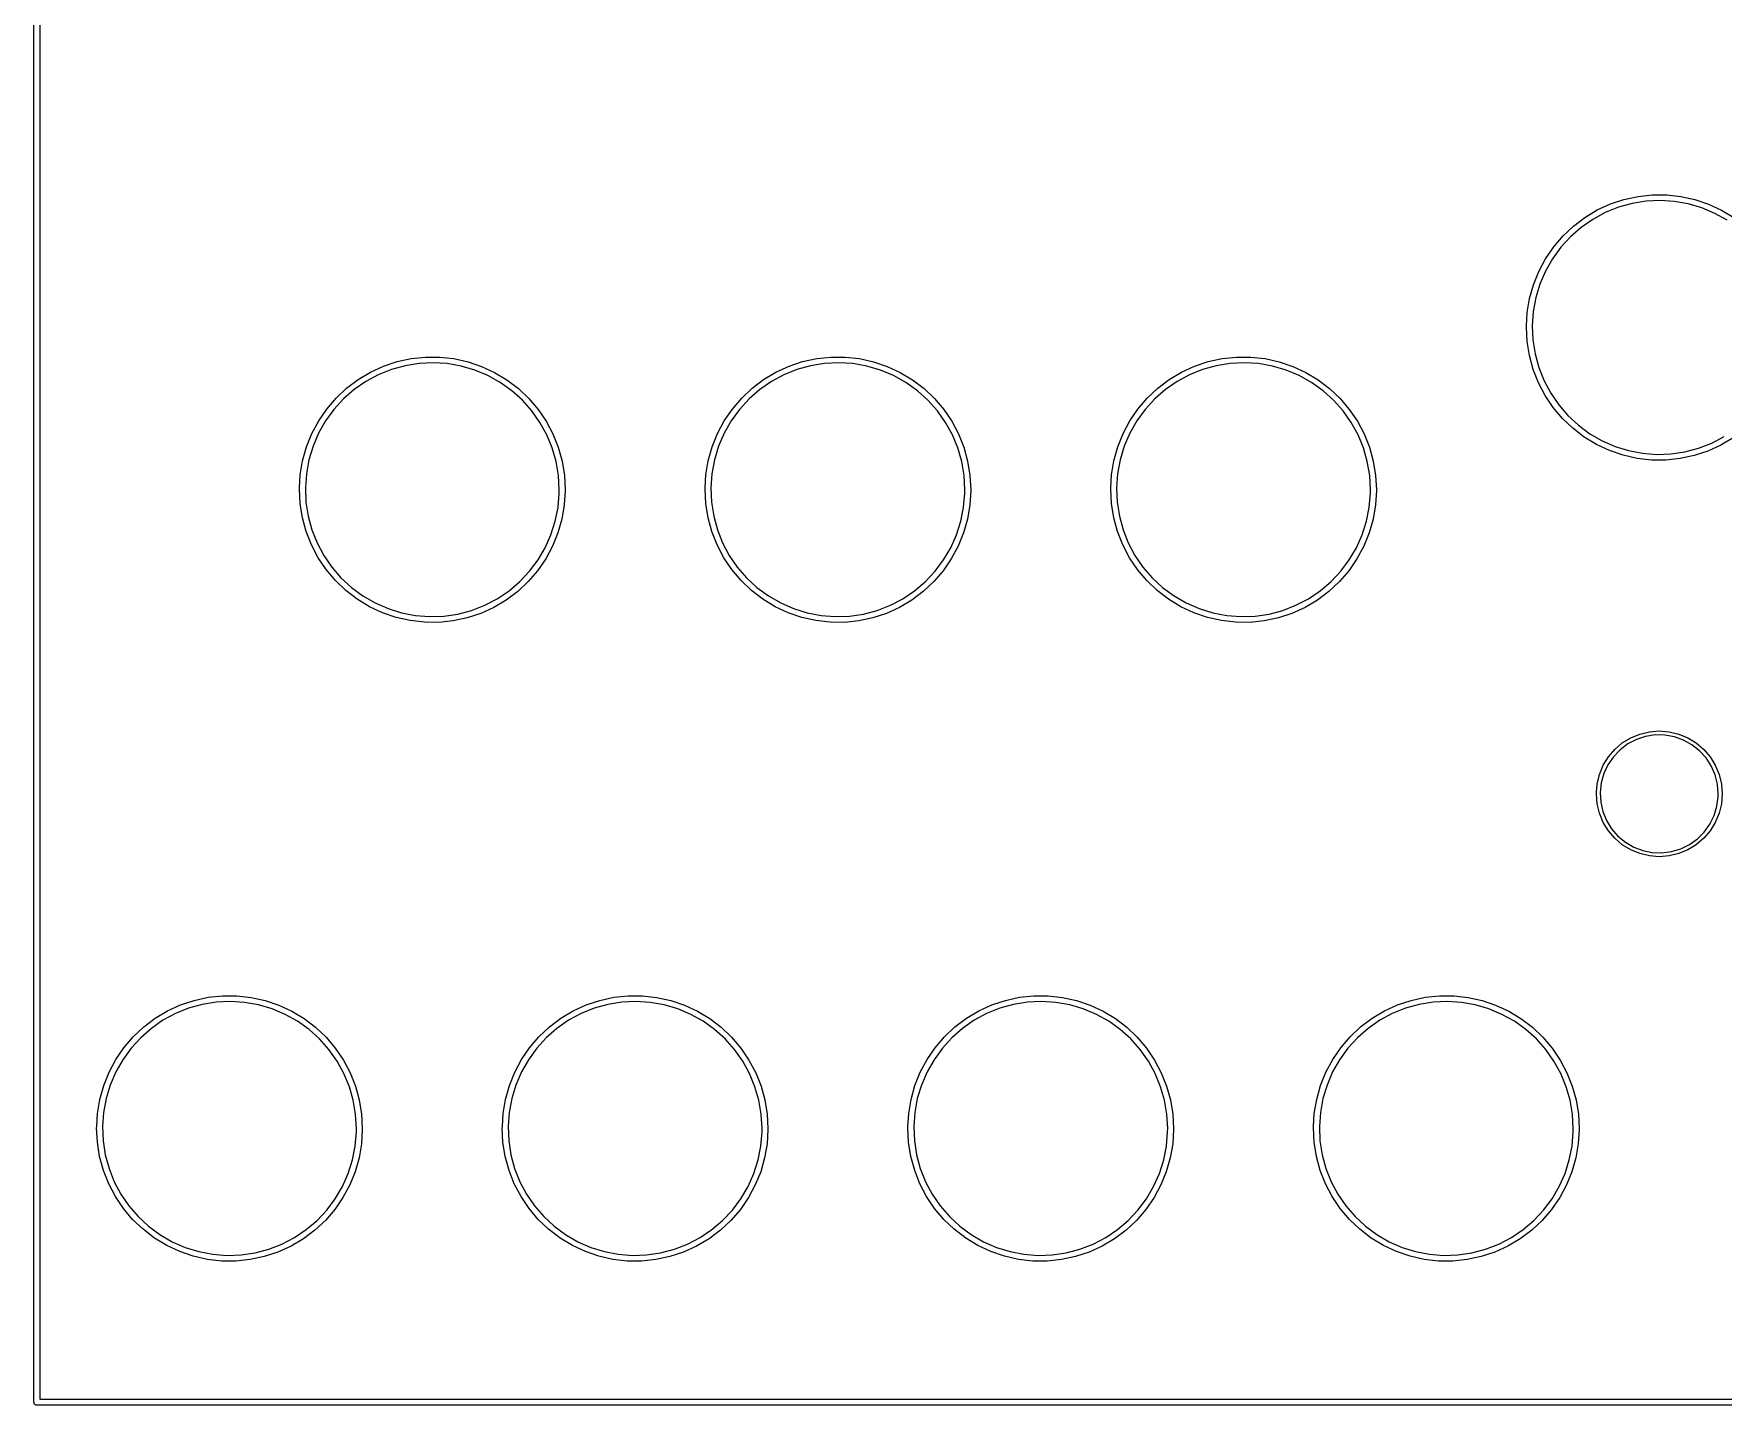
# Model space of a CAD drawing. Extents: x 0 to 80, y -100 to 0.
# Drawn here: x -0.07 to 41.58, y -100.08 to -66.26 of the extents above; entities that cross this region are included whole.
import ezdxf

# ---------------------------------------------------------------- set-up
doc = ezdxf.new("R2010")
doc.units = 0
doc.layers.add('BLACK', color=7, linetype='CONTINUOUS')

msp = doc.modelspace()

# ---------------------------------------------------------------- linework, layer by layer
at = {"layer": 'BLACK', "linetype": 'CONTINUOUS'}
for p, q in [((-0.075, -100), (-0.075, 0)), ((0.075, -0.075), (0.075, -99.925)), ((38.7944, -70.455), (39.1303, -70.3426)), ((39.1303, -70.3426), (39.4764, -70.2671)), ((39.6728, -70.3872), (39.3279, -70.4431)), ((39.4764, -70.2671), (39.8286, -70.2295)), ((40.0219, -70.3702), (39.6728, -70.3872)), ((39.8286, -70.2295), (40.1828, -70.2301)), ((40.3706, -70.3921), (40.0219, -70.3702)), ((40.1828, -70.2301), (40.5349, -70.269)), ((40.5349, -70.269), (40.8807, -70.3456)), ((40.8807, -70.3456), (41.2162, -70.4592)), ((37.8861, -70.9986), (38.1686, -70.7849)), ((38.1686, -70.7849), (38.4726, -70.603)), ((38.6673, -70.668), (38.36, -70.8342)), ((38.4726, -70.603), (38.7944, -70.455)), ((38.9913, -70.5371), (38.6673, -70.668)), ((39.3279, -70.4431), (38.9913, -70.5371)), ((40.7147, -70.4528), (40.3706, -70.3921)), ((41.0499, -70.5514), (40.7147, -70.4528)), ((41.3721, -70.6868), (41.0499, -70.5514)), ((41.2162, -70.4592), (41.5375, -70.6083)), ((41.6771, -70.8573), (41.3721, -70.6868)), ((41.5375, -70.6083), (41.8408, -70.7913)), ((37.6283, -71.2415), (37.8861, -70.9986)), ((38.073, -71.0336), (37.8101, -71.2638)), ((38.36, -70.8342), (38.073, -71.0336)), ((37.1987, -71.8035), (37.3983, -71.5108)), ((37.5745, -71.5218), (37.3691, -71.8045)), ((37.3983, -71.5108), (37.6283, -71.2415)), ((37.8101, -71.2638), (37.5745, -71.5218)), ((37.0318, -72.1159), (37.1987, -71.8035)), ((37.3691, -71.8045), (37.1965, -72.1083)), ((36.8039, -72.7856), (36.8997, -72.4446)), ((36.8997, -72.4446), (37.0318, -72.1159)), ((37.0588, -72.4295), (36.9578, -72.764)), ((37.1965, -72.1083), (37.0588, -72.4295)), ((36.7454, -73.1349), (36.8039, -72.7856)), ((36.9578, -72.764), (36.8948, -73.1077)), ((36.7269, -73.4563), (36.7454, -73.1349)), ((36.8948, -73.1077), (36.8704, -73.4563)), ((36.725, -73.4886), (36.7269, -73.4563)), ((36.7429, -73.8423), (36.725, -73.4886)), ((36.8704, -73.4563), (36.885, -73.8054)), ((36.799, -74.1921), (36.7429, -73.8423)), ((36.885, -73.8054), (36.9385, -74.1507)), ((8.22258, -74.603), (8.54439, -74.455)), ((8.74133, -74.5371), (8.41734, -74.668)), ((8.54439, -74.455), (8.8803, -74.3426)), ((9.07789, -74.4431), (8.74133, -74.5371)), ((8.8803, -74.3426), (9.22639, -74.2671)), ((9.42283, -74.3872), (9.07789, -74.4431)), ((9.22639, -74.2671), (9.5786, -74.2295)), ((9.77185, -74.3702), (9.42283, -74.3872)), ((9.5786, -74.2295), (9.93281, -74.2301)), ((10.1206, -74.3921), (9.77185, -74.3702)), ((9.93281, -74.2301), (10.2849, -74.269)), ((10.4647, -74.4528), (10.1206, -74.3921)), ((10.2849, -74.269), (10.6307, -74.3456)), ((10.7999, -74.5514), (10.4647, -74.4528)), ((10.6307, -74.3456), (10.9662, -74.4592)), ((11.1221, -74.6868), (10.7999, -74.5514)), ((10.9662, -74.4592), (11.2875, -74.6083)), ((18.2226, -74.603), (18.5444, -74.455)), ((18.7413, -74.5371), (18.4173, -74.668)), ((18.5444, -74.455), (18.8803, -74.3426)), ((19.0779, -74.4431), (18.7413, -74.5371)), ((18.8803, -74.3426), (19.2264, -74.2671)), ((19.4228, -74.3872), (19.0779, -74.4431)), ((19.2264, -74.2671), (19.5786, -74.2295)), ((19.7719, -74.3702), (19.4228, -74.3872)), ((19.5786, -74.2295), (19.9328, -74.2301)), ((20.1206, -74.3921), (19.7719, -74.3702)), ((19.9328, -74.2301), (20.2849, -74.269)), ((20.4647, -74.4528), (20.1206, -74.3921)), ((20.2849, -74.269), (20.6307, -74.3456)), ((20.7999, -74.5514), (20.4647, -74.4528)), ((20.6307, -74.3456), (20.9662, -74.4592)), ((21.1221, -74.6868), (20.7999, -74.5514)), ((20.9662, -74.4592), (21.2875, -74.6083)), ((28.2226, -74.603), (28.5444, -74.455)), ((28.7413, -74.5371), (28.4173, -74.668)), ((28.5444, -74.455), (28.8803, -74.3426)), ((29.0779, -74.4431), (28.7413, -74.5371)), ((28.8803, -74.3426), (29.2264, -74.2671)), ((29.4228, -74.3872), (29.0779, -74.4431)), ((29.2264, -74.2671), (29.5786, -74.2295)), ((29.7719, -74.3702), (29.4228, -74.3872)), ((29.5786, -74.2295), (29.9328, -74.2301)), ((30.1206, -74.3921), (29.7719, -74.3702)), ((29.9328, -74.2301), (30.2849, -74.269)), ((30.4647, -74.4528), (30.1206, -74.3921)), ((30.2849, -74.269), (30.6307, -74.3456)), ((30.7999, -74.5514), (30.4647, -74.4528)), ((30.6307, -74.3456), (30.9662, -74.4592)), ((31.1221, -74.6868), (30.7999, -74.5514)), ((30.9662, -74.4592), (31.2875, -74.6083)), ((36.8924, -74.5338), (36.799, -74.1921)), ((37.0223, -74.8633), (36.8924, -74.5338)), ((36.9385, -74.1507), (37.0301, -74.488)), ((37.0301, -74.488), (37.1587, -74.8129)), ((7.63613, -74.9986), (7.91864, -74.7849)), ((8.10996, -74.8342), (7.82303, -75.0336)), ((7.91864, -74.7849), (8.22258, -74.603)), ((8.41734, -74.668), (8.10996, -74.8342)), ((11.4271, -74.8573), (11.1221, -74.6868)), ((11.2875, -74.6083), (11.5908, -74.7913)), ((11.7112, -75.0607), (11.4271, -74.8573)), ((11.5908, -74.7913), (11.8726, -75.006)), ((17.6361, -74.9986), (17.9186, -74.7849)), ((18.11, -74.8342), (17.823, -75.0336)), ((17.9186, -74.7849), (18.2226, -74.603)), ((18.4173, -74.668), (18.11, -74.8342)), ((21.4271, -74.8573), (21.1221, -74.6868)), ((21.2875, -74.6083), (21.5908, -74.7913)), ((21.7112, -75.0607), (21.4271, -74.8573)), ((21.5908, -74.7913), (21.8726, -75.006)), ((27.6361, -74.9986), (27.9186, -74.7849)), ((28.11, -74.8342), (27.823, -75.0336)), ((27.9186, -74.7849), (28.2226, -74.603)), ((28.4173, -74.668), (28.11, -74.8342)), ((31.4271, -74.8573), (31.1221, -74.6868)), ((31.2875, -74.6083), (31.5908, -74.7913)), ((31.7112, -75.0607), (31.4271, -74.8573)), ((31.5908, -74.7913), (31.8726, -75.006)), ((37.1869, -75.1769), (37.0223, -74.8633)), ((37.1587, -74.8129), (37.3228, -75.1214)), ((7.14829, -75.5108), (7.37834, -75.2415)), ((7.56011, -75.2638), (7.32448, -75.5218)), ((7.37834, -75.2415), (7.63613, -74.9986)), ((7.82303, -75.0336), (7.56011, -75.2638)), ((11.9709, -75.2945), (11.7112, -75.0607)), ((11.8726, -75.006), (12.1295, -75.2498)), ((12.2029, -75.5559), (11.9709, -75.2945)), ((12.1295, -75.2498), (12.3586, -75.5199)), ((17.1483, -75.5108), (17.3783, -75.2415)), ((17.5601, -75.2638), (17.3245, -75.5218)), ((17.3783, -75.2415), (17.6361, -74.9986)), ((17.823, -75.0336), (17.5601, -75.2638)), ((21.9709, -75.2945), (21.7112, -75.0607)), ((21.8726, -75.006), (22.1295, -75.2498)), ((22.2029, -75.5559), (21.9709, -75.2945)), ((22.1295, -75.2498), (22.3586, -75.5199)), ((27.1483, -75.5108), (27.3783, -75.2415)), ((27.5601, -75.2638), (27.3245, -75.5218)), ((27.3783, -75.2415), (27.6361, -74.9986)), ((27.823, -75.0336), (27.5601, -75.2638)), ((31.9709, -75.2945), (31.7112, -75.0607)), ((31.8726, -75.006), (32.1295, -75.2498)), ((32.2029, -75.5559), (31.9709, -75.2945)), ((32.1295, -75.2498), (32.3586, -75.5199)), ((37.3845, -75.4709), (37.1869, -75.1769)), ((37.3228, -75.1214), (37.5202, -75.4097)), ((6.78184, -76.1159), (6.94868, -75.8035)), ((7.11909, -75.8045), (6.94649, -76.1083)), ((6.94868, -75.8035), (7.14829, -75.5108)), ((7.32448, -75.5218), (7.11909, -75.8045)), ((12.4043, -75.8414), (12.2029, -75.5559)), ((12.3586, -75.5199), (12.5572, -75.8132)), ((16.7818, -76.1159), (16.9487, -75.8035)), ((17.1191, -75.8045), (16.9465, -76.1083)), ((16.9487, -75.8035), (17.1483, -75.5108)), ((17.3245, -75.5218), (17.1191, -75.8045)), ((22.4043, -75.8414), (22.2029, -75.5559)), ((22.3586, -75.5199), (22.5572, -75.8132)), ((26.7818, -76.1159), (26.9487, -75.8035)), ((27.1191, -75.8045), (26.9465, -76.1083)), ((26.9487, -75.8035), (27.1483, -75.5108)), ((27.3245, -75.5218), (27.1191, -75.8045)), ((32.4043, -75.8414), (32.2029, -75.5559)), ((32.3586, -75.5199), (32.5572, -75.8132)), ((37.6126, -75.7419), (37.3845, -75.4709)), ((37.5202, -75.4097), (37.7485, -75.6742)), ((37.8687, -75.9866), (37.6126, -75.7419)), ((37.7485, -75.6742), (38.0049, -75.9116)), ((6.64972, -76.4446), (6.78184, -76.1159)), ((6.94649, -76.1083), (6.80883, -76.4295)), ((12.5727, -76.1476), (12.4043, -75.8414)), ((12.5572, -75.8132), (12.723, -76.1263)), ((12.7058, -76.4707), (12.5727, -76.1476)), ((12.723, -76.1263), (12.8539, -76.4554)), ((16.6497, -76.4446), (16.7818, -76.1159)), ((16.9465, -76.1083), (16.8088, -76.4295)), ((22.5727, -76.1476), (22.4043, -75.8414)), ((22.5572, -75.8132), (22.723, -76.1263)), ((22.7058, -76.4707), (22.5727, -76.1476)), ((22.723, -76.1263), (22.8539, -76.4554)), ((26.6497, -76.4446), (26.7818, -76.1159)), ((26.9465, -76.1083), (26.8088, -76.4295)), ((32.5727, -76.1476), (32.4043, -75.8414)), ((32.5572, -75.8132), (32.723, -76.1263)), ((32.7058, -76.4707), (32.5727, -76.1476)), ((32.723, -76.1263), (32.8539, -76.4554)), ((38.1497, -76.2022), (37.8687, -75.9866)), ((38.0049, -75.9116), (38.2862, -76.119)), ((38.4524, -76.3863), (38.1497, -76.2022)), ((38.2862, -76.119), (38.5888, -76.2937)), ((41.293, -76.3504), (41.6027, -76.1885)), ((41.8219, -76.2215), (41.5173, -76.4023)), ((6.55387, -76.7856), (6.64972, -76.4446)), ((6.80883, -76.4295), (6.70784, -76.764)), ((12.8021, -76.8066), (12.7058, -76.4707)), ((12.8539, -76.4554), (12.9486, -76.7967)), ((16.5539, -76.7856), (16.6497, -76.4446)), ((16.8088, -76.4295), (16.7078, -76.764)), ((22.8021, -76.8066), (22.7058, -76.4707)), ((22.8539, -76.4554), (22.9486, -76.7967)), ((26.5539, -76.7856), (26.6497, -76.4446)), ((26.8088, -76.4295), (26.7078, -76.764)), ((32.8021, -76.8066), (32.7058, -76.4707)), ((32.8539, -76.4554), (32.9486, -76.7967)), ((38.7732, -76.5365), (38.4524, -76.3863)), ((38.5888, -76.2937), (38.909, -76.4336)), ((39.1083, -76.6513), (38.7732, -76.5365)), ((38.909, -76.4336), (39.2428, -76.537)), ((39.2428, -76.537), (39.586, -76.6024)), ((39.586, -76.6024), (39.9345, -76.6292)), ((39.9345, -76.6292), (40.2837, -76.617)), ((40.2837, -76.617), (40.6294, -76.566)), ((40.6294, -76.566), (40.9672, -76.4767)), ((41.195, -76.5492), (40.8587, -76.6604)), ((40.9672, -76.4767), (41.293, -76.3504)), ((41.5173, -76.4023), (41.195, -76.5492)), ((6.49541, -77.1349), (6.55387, -76.7856)), ((6.70784, -76.764), (6.64476, -77.1077)), ((12.8604, -77.1511), (12.8021, -76.8066)), ((12.9486, -76.7967), (13.0058, -77.1463)), ((16.4954, -77.1349), (16.5539, -76.7856)), ((16.7078, -76.764), (16.6448, -77.1077)), ((22.8604, -77.1511), (22.8021, -76.8066)), ((22.9486, -76.7967), (23.0058, -77.1463)), ((26.4954, -77.1349), (26.5539, -76.7856)), ((26.7078, -76.764), (26.6448, -77.1077)), ((32.8604, -77.1511), (32.8021, -76.8066)), ((32.9486, -76.7967), (33.0058, -77.1463)), ((39.4538, -76.7291), (39.1083, -76.6513)), ((39.8058, -76.7692), (39.4538, -76.7291)), ((40.16, -76.7711), (39.8058, -76.7692)), ((40.5123, -76.7347), (40.16, -76.7711)), ((40.8587, -76.6604), (40.5123, -76.7347)), ((6.47502, -77.4886), (6.47688, -77.4563)), ((6.47688, -77.4563), (6.49541, -77.1349)), ((6.64476, -77.1077), (6.62038, -77.4563)), ((6.62038, -77.4563), (6.63501, -77.8054)), ((12.8799, -77.5), (12.8604, -77.1511)), ((13.0058, -77.1463), (13.025, -77.5)), ((16.475, -77.4886), (16.4769, -77.4563)), ((16.4769, -77.4563), (16.4954, -77.1349)), ((16.6448, -77.1077), (16.6204, -77.4563)), ((16.6204, -77.4563), (16.635, -77.8054)), ((22.8799, -77.5), (22.8604, -77.1511)), ((23.0058, -77.1463), (23.025, -77.5)), ((26.475, -77.4886), (26.4769, -77.4563)), ((26.4769, -77.4563), (26.4954, -77.1349)), ((26.6448, -77.1077), (26.6204, -77.4563)), ((26.6204, -77.4563), (26.635, -77.8054)), ((32.8799, -77.5), (32.8604, -77.1511)), ((33.0058, -77.1463), (33.025, -77.5)), ((6.49294, -77.8423), (6.47502, -77.4886)), ((6.54896, -78.1921), (6.49294, -77.8423)), ((6.63501, -77.8054), (6.68847, -78.1507)), ((12.8495, -77.9356), (12.8787, -77.5874)), ((12.8787, -77.5874), (12.8799, -77.5)), ((13.0033, -77.8764), (12.9436, -78.2256)), ((13.0249, -77.5229), (13.0033, -77.8764)), ((13.025, -77.5), (13.0249, -77.5229)), ((16.4929, -77.8423), (16.475, -77.4886)), ((16.549, -78.1921), (16.4929, -77.8423)), ((16.635, -77.8054), (16.6885, -78.1507)), ((22.8495, -77.9356), (22.8787, -77.5874)), ((22.8787, -77.5874), (22.8799, -77.5)), ((23.0033, -77.8764), (22.9436, -78.2256)), ((23.0249, -77.5229), (23.0033, -77.8764)), ((23.025, -77.5), (23.0249, -77.5229)), ((26.4929, -77.8423), (26.475, -77.4886)), ((26.549, -78.1921), (26.4929, -77.8423)), ((26.635, -77.8054), (26.6885, -78.1507)), ((32.8495, -77.9356), (32.8787, -77.5874)), ((32.8787, -77.5874), (32.8799, -77.5)), ((33.0033, -77.8764), (32.9436, -78.2256)), ((33.0249, -77.5229), (33.0033, -77.8764)), ((33.025, -77.5), (33.0249, -77.5229)), ((6.64243, -78.5338), (6.54896, -78.1921)), ((6.68847, -78.1507), (6.78009, -78.488)), ((12.6759, -78.6115), (12.7816, -78.2784)), ((12.7816, -78.2784), (12.8495, -77.9356)), ((12.9436, -78.2256), (12.8466, -78.5662)), ((16.6424, -78.5338), (16.549, -78.1921)), ((16.6885, -78.1507), (16.7801, -78.488)), ((22.6759, -78.6115), (22.7816, -78.2784)), ((22.7816, -78.2784), (22.8495, -77.9356)), ((22.9436, -78.2256), (22.8466, -78.5662)), ((26.6424, -78.5338), (26.549, -78.1921)), ((26.6885, -78.1507), (26.7801, -78.488)), ((32.6759, -78.6115), (32.7816, -78.2784)), ((32.7816, -78.2784), (32.8495, -77.9356)), ((32.9436, -78.2256), (32.8466, -78.5662)), ((6.77225, -78.8633), (6.64243, -78.5338)), ((6.78009, -78.488), (6.90872, -78.8129)), ((12.5338, -78.9307), (12.6759, -78.6115)), ((12.8466, -78.5662), (12.7133, -78.8944)), ((16.7723, -78.8633), (16.6424, -78.5338)), ((16.7801, -78.488), (16.9087, -78.8129)), ((22.5338, -78.9307), (22.6759, -78.6115)), ((22.8466, -78.5662), (22.7133, -78.8944)), ((26.7723, -78.8633), (26.6424, -78.5338)), ((26.7801, -78.488), (26.9087, -78.8129)), ((32.5338, -78.9307), (32.6759, -78.6115)), ((32.8466, -78.5662), (32.7133, -78.8944)), ((6.93691, -79.1769), (6.77225, -78.8633)), ((6.90872, -78.8129), (7.07278, -79.1214)), ((7.07278, -79.1214), (7.27019, -79.4097)), ((12.357, -79.2321), (12.5338, -78.9307)), ((12.7133, -78.8944), (12.5454, -79.2063)), ((16.9369, -79.1769), (16.7723, -78.8633)), ((16.9087, -78.8129), (17.0728, -79.1214)), ((17.0728, -79.1214), (17.2702, -79.4097)), ((22.357, -79.2321), (22.5338, -78.9307)), ((22.7133, -78.8944), (22.5454, -79.2063)), ((26.9369, -79.1769), (26.7723, -78.8633)), ((26.9087, -78.8129), (27.0728, -79.1214)), ((27.0728, -79.1214), (27.2702, -79.4097)), ((32.357, -79.2321), (32.5338, -78.9307)), ((32.7133, -78.8944), (32.5454, -79.2063)), ((7.13447, -79.4709), (6.93691, -79.1769)), ((7.36263, -79.7419), (7.13447, -79.4709)), ((7.27019, -79.4097), (7.49852, -79.6742)), ((11.9085, -79.7666), (12.1477, -79.5119)), ((12.3447, -79.4982), (12.1138, -79.7668)), ((12.1477, -79.5119), (12.357, -79.2321)), ((12.5454, -79.2063), (12.3447, -79.4982)), ((17.1345, -79.4709), (16.9369, -79.1769)), ((17.3626, -79.7419), (17.1345, -79.4709)), ((17.2702, -79.4097), (17.4985, -79.6742)), ((21.9085, -79.7666), (22.1477, -79.5119)), ((22.3447, -79.4982), (22.1138, -79.7668)), ((22.1477, -79.5119), (22.357, -79.2321)), ((22.5454, -79.2063), (22.3447, -79.4982)), ((27.1345, -79.4709), (26.9369, -79.1769)), ((27.3626, -79.7419), (27.1345, -79.4709)), ((27.2702, -79.4097), (27.4985, -79.6742)), ((31.9085, -79.7666), (32.1477, -79.5119)), ((32.3447, -79.4982), (32.1138, -79.7668)), ((32.1477, -79.5119), (32.357, -79.2321)), ((32.5454, -79.2063), (32.3447, -79.4982)), ((7.61871, -79.9866), (7.36263, -79.7419)), ((7.49852, -79.6742), (7.75491, -79.9116)), ((7.75491, -79.9116), (8.03617, -80.119)), ((11.6423, -79.9931), (11.9085, -79.7666)), ((12.1138, -79.7668), (11.8551, -80.0088)), ((17.6187, -79.9866), (17.3626, -79.7419)), ((17.4985, -79.6742), (17.7549, -79.9116)), ((17.7549, -79.9116), (18.0362, -80.119)), ((21.6423, -79.9931), (21.9085, -79.7666)), ((22.1138, -79.7668), (21.8551, -80.0088)), ((27.6187, -79.9866), (27.3626, -79.7419)), ((27.4985, -79.6742), (27.7549, -79.9116)), ((27.7549, -79.9116), (28.0362, -80.119)), ((31.6423, -79.9931), (31.9085, -79.7666)), ((32.1138, -79.7668), (31.8551, -80.0088)), ((7.89973, -80.2022), (7.61871, -79.9866)), ((8.2024, -80.3863), (7.89973, -80.2022)), ((8.03617, -80.119), (8.33879, -80.2937)), ((8.52316, -80.5365), (8.2024, -80.3863)), ((8.33879, -80.2937), (8.659, -80.4336)), ((10.7172, -80.4767), (11.043, -80.3504)), ((11.043, -80.3504), (11.3527, -80.1885)), ((11.5719, -80.2215), (11.2673, -80.4023)), ((11.3527, -80.1885), (11.6423, -79.9931)), ((11.8551, -80.0088), (11.5719, -80.2215)), ((17.8997, -80.2022), (17.6187, -79.9866)), ((18.2024, -80.3863), (17.8997, -80.2022)), ((18.0362, -80.119), (18.3388, -80.2937)), ((18.5232, -80.5365), (18.2024, -80.3863)), ((18.3388, -80.2937), (18.659, -80.4336)), ((20.7172, -80.4767), (21.043, -80.3504)), ((21.043, -80.3504), (21.3527, -80.1885)), ((21.5719, -80.2215), (21.2673, -80.4023)), ((21.3527, -80.1885), (21.6423, -79.9931)), ((21.8551, -80.0088), (21.5719, -80.2215)), ((27.8997, -80.2022), (27.6187, -79.9866)), ((28.2024, -80.3863), (27.8997, -80.2022)), ((28.0362, -80.119), (28.3388, -80.2937)), ((28.5232, -80.5365), (28.2024, -80.3863)), ((28.3388, -80.2937), (28.659, -80.4336)), ((30.7172, -80.4767), (31.043, -80.3504)), ((31.043, -80.3504), (31.3527, -80.1885)), ((31.5719, -80.2215), (31.2673, -80.4023)), ((31.3527, -80.1885), (31.6423, -79.9931)), ((31.8551, -80.0088), (31.5719, -80.2215)), ((8.85828, -80.6513), (8.52316, -80.5365)), ((8.659, -80.4336), (8.9928, -80.537)), ((9.20383, -80.7291), (8.85828, -80.6513)), ((8.9928, -80.537), (9.33605, -80.6024)), ((9.55577, -80.7692), (9.20383, -80.7291)), ((9.33605, -80.6024), (9.68445, -80.6292)), ((9.90998, -80.7711), (9.55577, -80.7692)), ((9.68445, -80.6292), (10.0337, -80.617)), ((10.2623, -80.7347), (9.90998, -80.7711)), ((10.0337, -80.617), (10.3794, -80.566)), ((10.6087, -80.6604), (10.2623, -80.7347)), ((10.3794, -80.566), (10.7172, -80.4767)), ((10.945, -80.5492), (10.6087, -80.6604)), ((11.2673, -80.4023), (10.945, -80.5492)), ((18.8583, -80.6513), (18.5232, -80.5365)), ((18.659, -80.4336), (18.9928, -80.537)), ((19.2038, -80.7291), (18.8583, -80.6513)), ((18.9928, -80.537), (19.336, -80.6024)), ((19.5558, -80.7692), (19.2038, -80.7291)), ((19.336, -80.6024), (19.6845, -80.6292)), ((19.91, -80.7711), (19.5558, -80.7692)), ((19.6845, -80.6292), (20.0337, -80.617)), ((20.2623, -80.7347), (19.91, -80.7711)), ((20.0337, -80.617), (20.3794, -80.566)), ((20.6087, -80.6604), (20.2623, -80.7347)), ((20.3794, -80.566), (20.7172, -80.4767)), ((20.945, -80.5492), (20.6087, -80.6604)), ((21.2673, -80.4023), (20.945, -80.5492)), ((28.8583, -80.6513), (28.5232, -80.5365)), ((28.659, -80.4336), (28.9928, -80.537)), ((29.2038, -80.7291), (28.8583, -80.6513)), ((28.9928, -80.537), (29.336, -80.6024)), ((29.5558, -80.7692), (29.2038, -80.7291)), ((29.336, -80.6024), (29.6845, -80.6292)), ((29.91, -80.7711), (29.5558, -80.7692)), ((29.6845, -80.6292), (30.0337, -80.617)), ((30.2623, -80.7347), (29.91, -80.7711)), ((30.0337, -80.617), (30.3794, -80.566)), ((30.6087, -80.6604), (30.2623, -80.7347)), ((30.3794, -80.566), (30.7172, -80.4767)), ((30.945, -80.5492), (30.6087, -80.6604)), ((31.2673, -80.4023), (30.945, -80.5492)), ((39.0889, -83.746), (39.2963, -83.6189)), ((39.4362, -83.6587), (39.2247, -83.7688)), ((39.2963, -83.6189), (39.521, -83.5259)), ((39.6628, -83.5846), (39.4362, -83.6587)), ((39.521, -83.5259), (39.7575, -83.4691)), ((39.8985, -83.5486), (39.6628, -83.5846)), ((39.7575, -83.4691), (40, -83.45)), ((40.1369, -83.5515), (39.8985, -83.5486)), ((40, -83.45), (40.2425, -83.4691)), ((40.3717, -83.5933), (40.1369, -83.5515)), ((40.2425, -83.4691), (40.479, -83.5259)), ((40.5964, -83.6729), (40.3717, -83.5933)), ((40.479, -83.5259), (40.7037, -83.6189)), ((40.8052, -83.7881), (40.5964, -83.6729)), ((40.7037, -83.6189), (40.9111, -83.746)), ((38.6189, -84.2963), (38.746, -84.0889)), ((38.8693, -84.0844), (38.7349, -84.2813)), ((38.746, -84.0889), (38.904, -83.904)), ((39.034, -83.912), (38.8693, -84.0844)), ((38.904, -83.904), (39.0889, -83.746)), ((39.2247, -83.7688), (39.034, -83.912)), ((40.9923, -83.9359), (40.8052, -83.7881)), ((40.9111, -83.746), (41.096, -83.904)), ((41.1528, -84.1123), (40.9923, -83.9359)), ((41.096, -83.904), (41.254, -84.0889)), ((41.2823, -84.3125), (41.1528, -84.1123)), ((41.254, -84.0889), (41.3811, -84.2963)), ((38.4691, -84.7575), (38.5259, -84.521)), ((38.5259, -84.521), (38.6189, -84.2963)), ((38.6345, -84.4976), (38.5708, -84.7274)), ((38.7349, -84.2813), (38.6345, -84.4976)), ((41.3773, -84.5311), (41.2823, -84.3125)), ((41.4354, -84.7624), (41.3773, -84.5311)), ((41.3811, -84.2963), (41.4741, -84.521)), ((41.4741, -84.521), (41.5309, -84.7575)), ((38.45, -85), (38.4528, -84.9645)), ((38.4528, -84.9645), (38.4691, -84.7575)), ((38.5708, -84.7274), (38.5455, -84.9645)), ((38.5455, -84.9645), (38.5592, -85.2025)), ((41.455, -85), (41.4354, -84.7624)), ((41.5309, -84.7575), (41.55, -85)), ((38.4691, -85.2425), (38.45, -85)), ((38.5259, -85.479), (38.4691, -85.2425)), ((38.5592, -85.2025), (38.6116, -85.4351)), ((41.3528, -85.5356), (41.4221, -85.3075)), ((41.4221, -85.3075), (41.4532, -85.0711)), ((41.4532, -85.0711), (41.455, -85)), ((41.5309, -85.2425), (41.4741, -85.479)), ((41.55, -85), (41.5309, -85.2425)), ((38.6189, -85.7037), (38.5259, -85.479)), ((38.6116, -85.4351), (38.7013, -85.656)), ((38.746, -85.9111), (38.6189, -85.7037)), ((38.7013, -85.656), (38.8259, -85.8593)), ((41.108, -85.943), (41.2472, -85.7494)), ((41.2472, -85.7494), (41.3528, -85.5356)), ((41.3811, -85.7037), (41.254, -85.9111)), ((41.4741, -85.479), (41.3811, -85.7037)), ((38.904, -86.096), (38.746, -85.9111)), ((38.8259, -85.8593), (38.982, -86.0395)), ((39.0889, -86.254), (38.904, -86.096)), ((38.982, -86.0395), (39.1655, -86.1918)), ((39.1655, -86.1918), (39.3713, -86.3121)), ((40.745, -86.2498), (40.9391, -86.1113)), ((41.096, -86.096), (40.9111, -86.254)), ((40.9391, -86.1113), (41.108, -85.943)), ((41.254, -85.9111), (41.096, -86.096)), ((39.2963, -86.3811), (39.0889, -86.254)), ((39.521, -86.4741), (39.2963, -86.3811)), ((39.3713, -86.3121), (39.5941, -86.3972)), ((39.7575, -86.5309), (39.521, -86.4741)), ((39.5941, -86.3972), (39.8277, -86.4447)), ((40, -86.55), (39.7575, -86.5309)), ((39.8277, -86.4447), (40.066, -86.4535)), ((40.2425, -86.5309), (40, -86.55)), ((40.066, -86.4535), (40.3025, -86.4232)), ((40.479, -86.4741), (40.2425, -86.5309)), ((40.3025, -86.4232), (40.5309, -86.3547)), ((40.7037, -86.3811), (40.479, -86.4741)), ((40.5309, -86.3547), (40.745, -86.2498)), ((40.9111, -86.254), (40.7037, -86.3811)), ((2.91864, -90.5349), (3.22258, -90.353)), ((3.22258, -90.353), (3.54439, -90.205)), ((3.74133, -90.2871), (3.41734, -90.418)), ((3.54439, -90.205), (3.8803, -90.0926)), ((4.07789, -90.1931), (3.74133, -90.2871)), ((3.8803, -90.0926), (4.22639, -90.0171)), ((4.42283, -90.1372), (4.07789, -90.1931)), ((4.22639, -90.0171), (4.5786, -89.9795)), ((4.77185, -90.1202), (4.42283, -90.1372)), ((4.5786, -89.9795), (4.93281, -89.9801)), ((5.12059, -90.1421), (4.77185, -90.1202)), ((4.93281, -89.9801), (5.28489, -90.019)), ((5.46472, -90.2028), (5.12059, -90.1421)), ((5.28489, -90.019), (5.63071, -90.0956)), ((5.79994, -90.3014), (5.46472, -90.2028)), ((5.63071, -90.0956), (5.96623, -90.2092)), ((6.12207, -90.4368), (5.79994, -90.3014)), ((5.96623, -90.2092), (6.28752, -90.3583)), ((6.28752, -90.3583), (6.59082, -90.5413)), ((12.9186, -90.5349), (13.2226, -90.353)), ((13.2226, -90.353), (13.5444, -90.205)), ((13.7413, -90.2871), (13.4173, -90.418)), ((13.5444, -90.205), (13.8803, -90.0926)), ((14.0779, -90.1931), (13.7413, -90.2871)), ((13.8803, -90.0926), (14.2264, -90.0171)), ((14.4228, -90.1372), (14.0779, -90.1931)), ((14.2264, -90.0171), (14.5786, -89.9795)), ((14.7719, -90.1202), (14.4228, -90.1372)), ((14.5786, -89.9795), (14.9328, -89.9801)), ((15.1206, -90.1421), (14.7719, -90.1202)), ((14.9328, -89.9801), (15.2849, -90.019)), ((15.4647, -90.2028), (15.1206, -90.1421)), ((15.2849, -90.019), (15.6307, -90.0956)), ((15.7999, -90.3014), (15.4647, -90.2028)), ((15.6307, -90.0956), (15.9662, -90.2092)), ((16.1221, -90.4368), (15.7999, -90.3014)), ((15.9662, -90.2092), (16.2875, -90.3583)), ((16.2875, -90.3583), (16.5908, -90.5413)), ((22.9186, -90.5349), (23.2226, -90.353)), ((23.2226, -90.353), (23.5444, -90.205)), ((23.7413, -90.2871), (23.4173, -90.418)), ((23.5444, -90.205), (23.8803, -90.0926)), ((24.0779, -90.1931), (23.7413, -90.2871)), ((23.8803, -90.0926), (24.2264, -90.0171)), ((24.4228, -90.1372), (24.0779, -90.1931)), ((24.2264, -90.0171), (24.5786, -89.9795)), ((24.7719, -90.1202), (24.4228, -90.1372)), ((24.5786, -89.9795), (24.9328, -89.9801)), ((25.1206, -90.1421), (24.7719, -90.1202)), ((24.9328, -89.9801), (25.2849, -90.019)), ((25.4647, -90.2028), (25.1206, -90.1421)), ((25.2849, -90.019), (25.6307, -90.0956)), ((25.7999, -90.3014), (25.4647, -90.2028)), ((25.6307, -90.0956), (25.9662, -90.2092)), ((26.1221, -90.4368), (25.7999, -90.3014)), ((25.9662, -90.2092), (26.2875, -90.3583)), ((26.2875, -90.3583), (26.5908, -90.5413)), ((32.9186, -90.5349), (33.2226, -90.353)), ((33.2226, -90.353), (33.5444, -90.205)), ((33.7413, -90.2871), (33.4173, -90.418)), ((33.5444, -90.205), (33.8803, -90.0926)), ((34.0779, -90.1931), (33.7413, -90.2871)), ((33.8803, -90.0926), (34.2264, -90.0171)), ((34.4228, -90.1372), (34.0779, -90.1931)), ((34.2264, -90.0171), (34.5786, -89.9795)), ((34.7719, -90.1202), (34.4228, -90.1372)), ((34.5786, -89.9795), (34.9328, -89.9801)), ((35.1206, -90.1421), (34.7719, -90.1202)), ((34.9328, -89.9801), (35.2849, -90.019)), ((35.4647, -90.2028), (35.1206, -90.1421)), ((35.2849, -90.019), (35.6307, -90.0956)), ((35.7999, -90.3014), (35.4647, -90.2028)), ((35.6307, -90.0956), (35.9662, -90.2092)), ((36.1221, -90.4368), (35.7999, -90.3014)), ((35.9662, -90.2092), (36.2875, -90.3583)), ((36.2875, -90.3583), (36.5908, -90.5413)), ((2.37834, -90.9915), (2.63613, -90.7486)), ((2.82303, -90.7836), (2.56011, -91.0138)), ((2.63613, -90.7486), (2.91864, -90.5349)), ((3.10996, -90.5842), (2.82303, -90.7836)), ((3.41734, -90.418), (3.10996, -90.5842)), ((6.4271, -90.6073), (6.12207, -90.4368)), ((6.71122, -90.8107), (6.4271, -90.6073)), ((6.59082, -90.5413), (6.87259, -90.756)), ((6.87259, -90.756), (7.12953, -90.9998)), ((12.3783, -90.9915), (12.6361, -90.7486)), ((12.823, -90.7836), (12.5601, -91.0138)), ((12.6361, -90.7486), (12.9186, -90.5349)), ((13.11, -90.5842), (12.823, -90.7836)), ((13.4173, -90.418), (13.11, -90.5842)), ((16.4271, -90.6073), (16.1221, -90.4368)), ((16.7112, -90.8107), (16.4271, -90.6073)), ((16.5908, -90.5413), (16.8726, -90.756)), ((16.8726, -90.756), (17.1295, -90.9998)), ((22.3783, -90.9915), (22.6361, -90.7486)), ((22.823, -90.7836), (22.5601, -91.0138)), ((22.6361, -90.7486), (22.9186, -90.5349)), ((23.11, -90.5842), (22.823, -90.7836)), ((23.4173, -90.418), (23.11, -90.5842)), ((26.4271, -90.6073), (26.1221, -90.4368)), ((26.7112, -90.8107), (26.4271, -90.6073)), ((26.5908, -90.5413), (26.8726, -90.756)), ((26.8726, -90.756), (27.1295, -90.9998)), ((32.3783, -90.9915), (32.6361, -90.7486)), ((32.823, -90.7836), (32.5601, -91.0138)), ((32.6361, -90.7486), (32.9186, -90.5349)), ((33.11, -90.5842), (32.823, -90.7836)), ((33.4173, -90.418), (33.11, -90.5842)), ((36.4271, -90.6073), (36.1221, -90.4368)), ((36.7112, -90.8107), (36.4271, -90.6073)), ((36.5908, -90.5413), (36.8726, -90.756)), ((36.8726, -90.756), (37.1295, -90.9998)), ((2.14829, -91.2608), (2.37834, -90.9915)), ((2.56011, -91.0138), (2.32448, -91.2718)), ((6.9709, -91.0445), (6.71122, -90.8107)), ((7.2029, -91.3059), (6.9709, -91.0445)), ((7.12953, -90.9998), (7.35863, -91.2699)), ((12.1483, -91.2608), (12.3783, -90.9915)), ((12.5601, -91.0138), (12.3245, -91.2718)), ((16.9709, -91.0445), (16.7112, -90.8107)), ((17.2029, -91.3059), (16.9709, -91.0445)), ((17.1295, -90.9998), (17.3586, -91.2699)), ((22.1483, -91.2608), (22.3783, -90.9915)), ((22.5601, -91.0138), (22.3245, -91.2718)), ((26.9709, -91.0445), (26.7112, -90.8107)), ((27.2029, -91.3059), (26.9709, -91.0445)), ((27.1295, -90.9998), (27.3586, -91.2699)), ((32.1483, -91.2608), (32.3783, -90.9915)), ((32.5601, -91.0138), (32.3245, -91.2718)), ((36.9709, -91.0445), (36.7112, -90.8107)), ((37.2029, -91.3059), (36.9709, -91.0445)), ((37.1295, -90.9998), (37.3586, -91.2699)), ((1.78184, -91.8659), (1.94868, -91.5535)), ((2.11909, -91.5545), (1.94649, -91.8583)), ((1.94868, -91.5535), (2.14829, -91.2608)), ((2.32448, -91.2718), (2.11909, -91.5545)), ((7.40433, -91.5914), (7.2029, -91.3059)), ((7.35863, -91.2699), (7.55722, -91.5632)), ((7.57267, -91.8976), (7.40433, -91.5914)), ((7.55722, -91.5632), (7.72297, -91.8763)), ((11.7818, -91.8659), (11.9487, -91.5535)), ((12.1191, -91.5545), (11.9465, -91.8583)), ((11.9487, -91.5535), (12.1483, -91.2608)), ((12.3245, -91.2718), (12.1191, -91.5545)), ((17.4043, -91.5914), (17.2029, -91.3059)), ((17.3586, -91.2699), (17.5572, -91.5632)), ((17.5727, -91.8976), (17.4043, -91.5914)), ((17.5572, -91.5632), (17.723, -91.8763)), ((21.7818, -91.8659), (21.9487, -91.5535)), ((22.1191, -91.5545), (21.9465, -91.8583)), ((21.9487, -91.5535), (22.1483, -91.2608)), ((22.3245, -91.2718), (22.1191, -91.5545)), ((27.4043, -91.5914), (27.2029, -91.3059)), ((27.3586, -91.2699), (27.5572, -91.5632)), ((27.5727, -91.8976), (27.4043, -91.5914)), ((27.5572, -91.5632), (27.723, -91.8763)), ((31.7818, -91.8659), (31.9487, -91.5535)), ((32.1191, -91.5545), (31.9465, -91.8583)), ((31.9487, -91.5535), (32.1483, -91.2608)), ((32.3245, -91.2718), (32.1191, -91.5545)), ((37.4043, -91.5914), (37.2029, -91.3059)), ((37.3586, -91.2699), (37.5572, -91.5632)), ((37.5727, -91.8976), (37.4043, -91.5914)), ((37.5572, -91.5632), (37.723, -91.8763)), ((1.64972, -92.1946), (1.78184, -91.8659)), ((1.94649, -91.8583), (1.80883, -92.1795)), ((7.70583, -92.2207), (7.57267, -91.8976)), ((7.72297, -91.8763), (7.85394, -92.2054)), ((11.6497, -92.1946), (11.7818, -91.8659)), ((11.9465, -91.8583), (11.8088, -92.1795)), ((17.7058, -92.2207), (17.5727, -91.8976)), ((17.723, -91.8763), (17.8539, -92.2054)), ((21.6497, -92.1946), (21.7818, -91.8659)), ((21.9465, -91.8583), (21.8088, -92.1795)), ((27.7058, -92.2207), (27.5727, -91.8976)), ((27.723, -91.8763), (27.8539, -92.2054)), ((31.6497, -92.1946), (31.7818, -91.8659)), ((31.9465, -91.8583), (31.8088, -92.1795)), ((37.7058, -92.2207), (37.5727, -91.8976)), ((37.723, -91.8763), (37.8539, -92.2054)), ((1.55387, -92.5356), (1.64972, -92.1946)), ((1.80883, -92.1795), (1.70784, -92.514)), ((7.80214, -92.5566), (7.70583, -92.2207)), ((7.85394, -92.2054), (7.9486, -92.5467)), ((11.5539, -92.5356), (11.6497, -92.1946)), ((11.8088, -92.1795), (11.7078, -92.514)), ((17.8021, -92.5566), (17.7058, -92.2207)), ((17.8539, -92.2054), (17.9486, -92.5467)), ((21.5539, -92.5356), (21.6497, -92.1946)), ((21.8088, -92.1795), (21.7078, -92.514)), ((27.8021, -92.5566), (27.7058, -92.2207)), ((27.8539, -92.2054), (27.9486, -92.5467)), ((31.5539, -92.5356), (31.6497, -92.1946)), ((31.8088, -92.1795), (31.7078, -92.514)), ((37.8021, -92.5566), (37.7058, -92.2207)), ((37.8539, -92.2054), (37.9486, -92.5467)), ((1.49541, -92.8849), (1.55387, -92.5356)), ((1.64476, -92.8577), (1.62038, -93.2063)), ((1.70784, -92.514), (1.64476, -92.8577)), ((7.86042, -92.9011), (7.80214, -92.5566)), ((7.9486, -92.5467), (8.00584, -92.8963)), ((11.4954, -92.8849), (11.5539, -92.5356)), ((11.6448, -92.8577), (11.6204, -93.2063)), ((11.7078, -92.514), (11.6448, -92.8577)), ((17.8604, -92.9011), (17.8021, -92.5566)), ((17.9486, -92.5467), (18.0058, -92.8963)), ((21.4954, -92.8849), (21.5539, -92.5356)), ((21.6448, -92.8577), (21.6204, -93.2063)), ((21.7078, -92.514), (21.6448, -92.8577)), ((27.8604, -92.9011), (27.8021, -92.5566)), ((27.9486, -92.5467), (28.0058, -92.8963)), ((31.4954, -92.8849), (31.5539, -92.5356)), ((31.6448, -92.8577), (31.6204, -93.2063)), ((31.7078, -92.514), (31.6448, -92.8577)), ((37.8604, -92.9011), (37.8021, -92.5566)), ((37.9486, -92.5467), (38.0058, -92.8963)), ((1.47502, -93.2386), (1.47688, -93.2063)), ((1.49294, -93.5923), (1.47502, -93.2386)), ((1.47688, -93.2063), (1.49541, -92.8849)), ((1.62038, -93.2063), (1.63501, -93.5554)), ((7.87992, -93.25), (7.86042, -92.9011)), ((7.8787, -93.3374), (7.87992, -93.25)), ((8.02492, -93.2729), (8.0033, -93.6264)), ((8.00584, -92.8963), (8.025, -93.25)), ((8.025, -93.25), (8.02492, -93.2729)), ((11.475, -93.2386), (11.4769, -93.2063)), ((11.4929, -93.5923), (11.475, -93.2386)), ((11.4769, -93.2063), (11.4954, -92.8849)), ((11.6204, -93.2063), (11.635, -93.5554)), ((17.8799, -93.25), (17.8604, -92.9011)), ((17.8787, -93.3374), (17.8799, -93.25)), ((18.0249, -93.2729), (18.0033, -93.6264)), ((18.0058, -92.8963), (18.025, -93.25)), ((18.025, -93.25), (18.0249, -93.2729)), ((21.475, -93.2386), (21.4769, -93.2063)), ((21.4929, -93.5923), (21.475, -93.2386)), ((21.4769, -93.2063), (21.4954, -92.8849)), ((21.6204, -93.2063), (21.635, -93.5554)), ((27.8799, -93.25), (27.8604, -92.9011)), ((27.8787, -93.3374), (27.8799, -93.25)), ((28.0249, -93.2729), (28.0033, -93.6264)), ((28.0058, -92.8963), (28.025, -93.25)), ((28.025, -93.25), (28.0249, -93.2729)), ((31.475, -93.2386), (31.4769, -93.2063)), ((31.4929, -93.5923), (31.475, -93.2386)), ((31.4769, -93.2063), (31.4954, -92.8849)), ((31.6204, -93.2063), (31.635, -93.5554)), ((37.8799, -93.25), (37.8604, -92.9011)), ((37.8787, -93.3374), (37.8799, -93.25)), ((38.0249, -93.2729), (38.0033, -93.6264)), ((38.0058, -92.8963), (38.025, -93.25)), ((38.025, -93.25), (38.0249, -93.2729)), ((1.54896, -93.9421), (1.49294, -93.5923)), ((1.63501, -93.5554), (1.68847, -93.9007)), ((7.78159, -94.0284), (7.84946, -93.6856)), ((7.84946, -93.6856), (7.8787, -93.3374)), ((8.0033, -93.6264), (7.94361, -93.9756)), ((11.549, -93.9421), (11.4929, -93.5923)), ((11.635, -93.5554), (11.6885, -93.9007)), ((17.7816, -94.0284), (17.8495, -93.6856)), ((17.8495, -93.6856), (17.8787, -93.3374)), ((18.0033, -93.6264), (17.9436, -93.9756)), ((21.549, -93.9421), (21.4929, -93.5923)), ((21.635, -93.5554), (21.6885, -93.9007)), ((27.7816, -94.0284), (27.8495, -93.6856)), ((27.8495, -93.6856), (27.8787, -93.3374)), ((28.0033, -93.6264), (27.9436, -93.9756)), ((31.549, -93.9421), (31.4929, -93.5923)), ((31.635, -93.5554), (31.6885, -93.9007)), ((37.7816, -94.0284), (37.8495, -93.6856)), ((37.8495, -93.6856), (37.8787, -93.3374)), ((38.0033, -93.6264), (37.9436, -93.9756)), ((1.64243, -94.2838), (1.54896, -93.9421)), ((1.68847, -93.9007), (1.78009, -94.238)), ((7.67593, -94.3615), (7.78159, -94.0284)), ((7.94361, -93.9756), (7.84657, -94.3162)), ((11.6424, -94.2838), (11.549, -93.9421)), ((11.6885, -93.9007), (11.7801, -94.238)), ((17.6759, -94.3615), (17.7816, -94.0284)), ((17.9436, -93.9756), (17.8466, -94.3162)), ((21.6424, -94.2838), (21.549, -93.9421)), ((21.6885, -93.9007), (21.7801, -94.238)), ((27.6759, -94.3615), (27.7816, -94.0284)), ((27.9436, -93.9756), (27.8466, -94.3162)), ((31.6424, -94.2838), (31.549, -93.9421)), ((31.6885, -93.9007), (31.7801, -94.238)), ((37.6759, -94.3615), (37.7816, -94.0284)), ((37.9436, -93.9756), (37.8466, -94.3162)), ((1.77225, -94.6133), (1.64243, -94.2838)), ((1.78009, -94.238), (1.90873, -94.5629)), ((7.53381, -94.6807), (7.67593, -94.3615)), ((7.84657, -94.3162), (7.71331, -94.6444)), ((11.7723, -94.6133), (11.6424, -94.2838)), ((11.7801, -94.238), (11.9087, -94.5629)), ((17.5338, -94.6807), (17.6759, -94.3615)), ((17.8466, -94.3162), (17.7133, -94.6444)), ((21.7723, -94.6133), (21.6424, -94.2838)), ((21.7801, -94.238), (21.9087, -94.5629)), ((27.5338, -94.6807), (27.6759, -94.3615)), ((27.8466, -94.3162), (27.7133, -94.6444)), ((31.7723, -94.6133), (31.6424, -94.2838)), ((31.7801, -94.238), (31.9087, -94.5629)), ((37.5338, -94.6807), (37.6759, -94.3615)), ((37.8466, -94.3162), (37.7133, -94.6444)), ((1.93691, -94.9269), (1.77225, -94.6133)), ((1.90873, -94.5629), (2.07278, -94.8714)), ((2.13447, -95.2209), (1.93691, -94.9269)), ((2.07278, -94.8714), (2.27019, -95.1597)), ((7.54538, -94.9563), (7.34475, -95.2482)), ((7.35698, -94.9821), (7.53381, -94.6807)), ((7.71331, -94.6444), (7.54538, -94.9563)), ((11.9369, -94.9269), (11.7723, -94.6133)), ((11.9087, -94.5629), (12.0728, -94.8714)), ((12.1345, -95.2209), (11.9369, -94.9269)), ((12.0728, -94.8714), (12.2702, -95.1597)), ((17.5454, -94.9563), (17.3447, -95.2482)), ((17.357, -94.9821), (17.5338, -94.6807)), ((17.7133, -94.6444), (17.5454, -94.9563)), ((21.9369, -94.9269), (21.7723, -94.6133)), ((21.9087, -94.5629), (22.0728, -94.8714)), ((22.1345, -95.2209), (21.9369, -94.9269)), ((22.0728, -94.8714), (22.2702, -95.1597)), ((27.5454, -94.9563), (27.3447, -95.2482)), ((27.357, -94.9821), (27.5338, -94.6807)), ((27.7133, -94.6444), (27.5454, -94.9563)), ((31.9369, -94.9269), (31.7723, -94.6133)), ((31.9087, -94.5629), (32.0728, -94.8714)), ((32.1345, -95.2209), (31.9369, -94.9269)), ((32.0728, -94.8714), (32.2702, -95.1597)), ((37.5454, -94.9563), (37.3447, -95.2482)), ((37.357, -94.9821), (37.5338, -94.6807)), ((37.7133, -94.6444), (37.5454, -94.9563)), ((2.36263, -95.4919), (2.13447, -95.2209)), ((2.27019, -95.1597), (2.49852, -95.4242)), ((6.90846, -95.5166), (7.14766, -95.2619)), ((7.34475, -95.2482), (7.11376, -95.5168)), ((7.14766, -95.2619), (7.35698, -94.9821)), ((12.3626, -95.4919), (12.1345, -95.2209)), ((12.2702, -95.1597), (12.4985, -95.4242)), ((16.9085, -95.5166), (17.1477, -95.2619)), ((17.3447, -95.2482), (17.1138, -95.5168)), ((17.1477, -95.2619), (17.357, -94.9821)), ((22.3626, -95.4919), (22.1345, -95.2209)), ((22.2702, -95.1597), (22.4985, -95.4242)), ((26.9085, -95.5166), (27.1477, -95.2619)), ((27.3447, -95.2482), (27.1138, -95.5168)), ((27.1477, -95.2619), (27.357, -94.9821)), ((32.3626, -95.4919), (32.1345, -95.2209)), ((32.2702, -95.1597), (32.4985, -95.4242)), ((36.9085, -95.5166), (37.1477, -95.2619)), ((37.3447, -95.2482), (37.1138, -95.5168)), ((37.1477, -95.2619), (37.357, -94.9821)), ((2.61871, -95.7366), (2.36263, -95.4919)), ((2.49852, -95.4242), (2.75491, -95.6616)), ((2.89973, -95.9522), (2.61871, -95.7366)), ((2.75491, -95.6616), (3.03617, -95.869)), ((6.35265, -95.9385), (6.64235, -95.7431)), ((6.85513, -95.7588), (6.57187, -95.9715)), ((6.64235, -95.7431), (6.90846, -95.5166)), ((7.11376, -95.5168), (6.85513, -95.7588)), ((12.6187, -95.7366), (12.3626, -95.4919)), ((12.4985, -95.4242), (12.7549, -95.6616)), ((12.8997, -95.9522), (12.6187, -95.7366)), ((12.7549, -95.6616), (13.0362, -95.869)), ((16.3527, -95.9385), (16.6423, -95.7431)), ((16.8551, -95.7588), (16.5719, -95.9715)), ((16.6423, -95.7431), (16.9085, -95.5166)), ((17.1138, -95.5168), (16.8551, -95.7588)), ((22.6187, -95.7366), (22.3626, -95.4919)), ((22.4985, -95.4242), (22.7549, -95.6616)), ((22.8997, -95.9522), (22.6187, -95.7366)), ((22.7549, -95.6616), (23.0362, -95.869)), ((26.3527, -95.9385), (26.6423, -95.7431)), ((26.8551, -95.7588), (26.5719, -95.9715)), ((26.6423, -95.7431), (26.9085, -95.5166)), ((27.1138, -95.5168), (26.8551, -95.7588)), ((32.6187, -95.7366), (32.3626, -95.4919)), ((32.4985, -95.4242), (32.7549, -95.6616)), ((32.8997, -95.9522), (32.6187, -95.7366)), ((32.7549, -95.6616), (33.0362, -95.869)), ((36.3527, -95.9385), (36.6423, -95.7431)), ((36.8551, -95.7588), (36.5719, -95.9715)), ((36.6423, -95.7431), (36.9085, -95.5166)), ((37.1138, -95.5168), (36.8551, -95.7588)), ((3.2024, -96.1363), (2.89973, -95.9522)), ((3.03617, -95.869), (3.33879, -96.0437)), ((3.52316, -96.2865), (3.2024, -96.1363)), ((3.33879, -96.0437), (3.659, -96.1836)), ((3.659, -96.1836), (3.9928, -96.287)), ((5.7172, -96.2267), (6.04298, -96.1004)), ((6.26729, -96.1523), (5.94497, -96.2992)), ((6.04298, -96.1004), (6.35265, -95.9385)), ((6.57187, -95.9715), (6.26729, -96.1523)), ((13.2024, -96.1363), (12.8997, -95.9522)), ((13.0362, -95.869), (13.3388, -96.0437)), ((13.5232, -96.2865), (13.2024, -96.1363)), ((13.3388, -96.0437), (13.659, -96.1836)), ((13.659, -96.1836), (13.9928, -96.287)), ((15.7172, -96.2267), (16.043, -96.1004)), ((16.2673, -96.1523), (15.945, -96.2992)), ((16.043, -96.1004), (16.3527, -95.9385)), ((16.5719, -95.9715), (16.2673, -96.1523)), ((23.2024, -96.1363), (22.8997, -95.9522)), ((23.0362, -95.869), (23.3388, -96.0437)), ((23.5232, -96.2865), (23.2024, -96.1363)), ((23.3388, -96.0437), (23.659, -96.1836)), ((23.659, -96.1836), (23.9928, -96.287)), ((25.7172, -96.2267), (26.043, -96.1004)), ((26.2673, -96.1523), (25.945, -96.2992)), ((26.043, -96.1004), (26.3527, -95.9385)), ((26.5719, -95.9715), (26.2673, -96.1523)), ((33.2024, -96.1363), (32.8997, -95.9522)), ((33.0362, -95.869), (33.3388, -96.0437)), ((33.5232, -96.2865), (33.2024, -96.1363)), ((33.3388, -96.0437), (33.659, -96.1836)), ((33.659, -96.1836), (33.9928, -96.287)), ((35.7172, -96.2267), (36.043, -96.1004)), ((36.2673, -96.1523), (35.945, -96.2992)), ((36.043, -96.1004), (36.3527, -95.9385)), ((36.5719, -95.9715), (36.2673, -96.1523)), ((3.85828, -96.4013), (3.52316, -96.2865)), ((4.20383, -96.4791), (3.85828, -96.4013)), ((3.9928, -96.287), (4.33605, -96.3524)), ((4.55577, -96.5192), (4.20383, -96.4791)), ((4.33605, -96.3524), (4.68445, -96.3792)), ((4.90998, -96.5211), (4.55577, -96.5192)), ((4.68445, -96.3792), (5.03367, -96.367)), ((5.26232, -96.4847), (4.90998, -96.5211)), ((5.03367, -96.367), (5.37936, -96.316)), ((5.60867, -96.4104), (5.26232, -96.4847)), ((5.37936, -96.316), (5.7172, -96.2267)), ((5.94497, -96.2992), (5.60867, -96.4104)), ((13.8583, -96.4013), (13.5232, -96.2865)), ((14.2038, -96.4791), (13.8583, -96.4013)), ((13.9928, -96.287), (14.336, -96.3524)), ((14.5558, -96.5192), (14.2038, -96.4791)), ((14.336, -96.3524), (14.6845, -96.3792)), ((14.91, -96.5211), (14.5558, -96.5192)), ((14.6845, -96.3792), (15.0337, -96.367)), ((15.2623, -96.4847), (14.91, -96.5211)), ((15.0337, -96.367), (15.3794, -96.316)), ((15.6087, -96.4104), (15.2623, -96.4847)), ((15.3794, -96.316), (15.7172, -96.2267)), ((15.945, -96.2992), (15.6087, -96.4104)), ((23.8583, -96.4013), (23.5232, -96.2865)), ((24.2038, -96.4791), (23.8583, -96.4013)), ((23.9928, -96.287), (24.336, -96.3524)), ((24.5558, -96.5192), (24.2038, -96.4791)), ((24.336, -96.3524), (24.6845, -96.3792)), ((24.91, -96.5211), (24.5558, -96.5192)), ((24.6845, -96.3792), (25.0337, -96.367)), ((25.2623, -96.4847), (24.91, -96.5211)), ((25.0337, -96.367), (25.3794, -96.316)), ((25.6087, -96.4104), (25.2623, -96.4847)), ((25.3794, -96.316), (25.7172, -96.2267)), ((25.945, -96.2992), (25.6087, -96.4104)), ((33.8583, -96.4013), (33.5232, -96.2865)), ((34.2038, -96.4791), (33.8583, -96.4013)), ((33.9928, -96.287), (34.336, -96.3524)), ((34.5558, -96.5192), (34.2038, -96.4791)), ((34.336, -96.3524), (34.6845, -96.3792)), ((34.91, -96.5211), (34.5558, -96.5192)), ((34.6845, -96.3792), (35.0337, -96.367)), ((35.2623, -96.4847), (34.91, -96.5211)), ((35.0337, -96.367), (35.3794, -96.316)), ((35.6087, -96.4104), (35.2623, -96.4847)), ((35.3794, -96.316), (35.7172, -96.2267)), ((35.945, -96.2992), (35.6087, -96.4104)), ((0.075, -99.925), (79.925, -99.925)), ((-0.06834, -100.018), (-0.075, -100)), ((-0.06495, -100.037), (-0.06834, -100.018)), ((-0.05977, -100.042), (-0.06495, -100.037)), ((-0.05745, -100.048), (-0.05977, -100.042)), ((-0.04058, -100.058), (-0.05745, -100.048)), ((-0.02565, -100.07), (-0.04058, -100.058)), ((-0.01591, -100.072), (-0.02565, -100.07)), ((-0.01302, -100.074), (-0.01591, -100.072)), ((-0.00974, -100.073), (-0.01302, -100.074)), ((0, -100.075), (-0.00974, -100.073)), ((80, -100.075), (0, -100.075))]:
    msp.add_line(p, q, dxfattribs=at)

doc.saveas('drawing.dxf')
